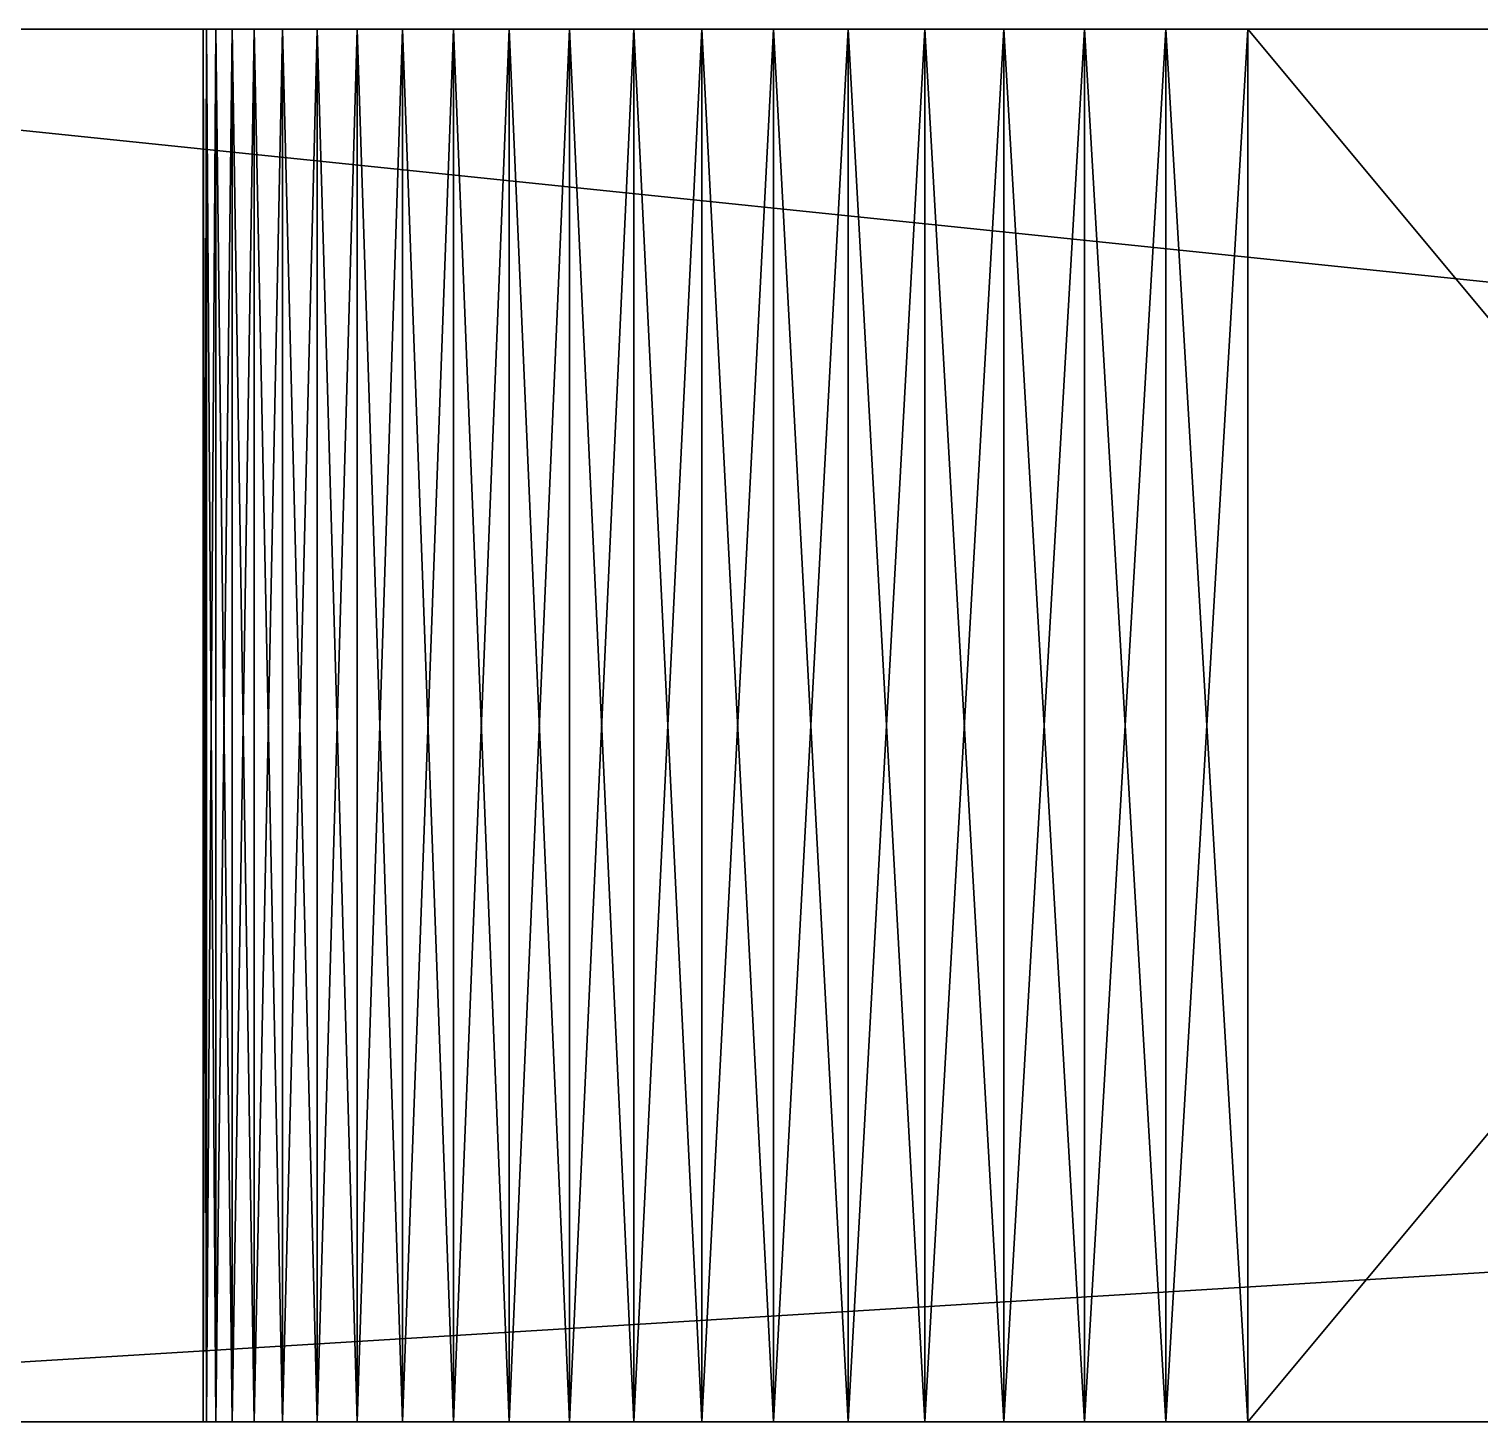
# Model space of a CAD drawing. Extents: x -23565 to -21677, y -4615 to -4167.
# Drawn here: x -23558.71 to -23552.46, y -4527.38 to -4521.38 of the extents above; entities that cross this region are included whole.
import ezdxf

# ---------------------------------------------------------------- set-up
doc = ezdxf.new("R2010")
doc.units = 0
doc.header["$MEASUREMENT"] = 0
doc.layers.get('0').update_dxf_attribs({"linetype": 'CONTINUOUS'})
doc.layers.add('ARCHITEKTURA_OBECN_', color=7, linetype='CONTINUOUS')

# ---------------------------------------------------------------- blocks, each defined once
blk = doc.blocks.new('*X23')
at = {"layer": 'ARCHITEKTURA_OBECN_', "color": 0, "linetype": 'Continuous'}
mesh = blk.add_polyface(dxfattribs=at)
corners = [(-23464.959, -4521.3807, -254.4837), (-23488.1059, -4521.3807, -238.9699), (-23487.755, -4521.3807, -238.9283), (-23487.4085, -4521.3807, -238.8594), (-23487.0684, -4521.3807, -238.7635), (-23486.7369, -4521.3807, -238.6412), (-23486.416, -4521.3807, -238.4933), (-23486.1077, -4521.3807, -238.3206), (-23485.8139, -4521.3807, -238.1243), (-23485.5365, -4521.3807, -237.9056), (-23485.277, -4521.3807, -237.6657), (-23485.0372, -4521.3807, -237.4062), (-23484.8184, -4521.3807, -237.1288), (-23484.6221, -4521.3807, -236.835), (-23484.4495, -4521.3807, -236.5267), (-23484.3015, -4521.3807, -236.2058), (-23484.1792, -4521.3807, -235.8743), (-23484.0833, -4521.3807, -235.5342), (-23484.0144, -4521.3807, -235.1877), (-23464.959, -4521.3807, -216.4837), (-23483.9729, -4521.3807, -234.8368), (-23483.959, -4521.3807, -234.4837), (-23483.9729, -4521.3807, -234.1307), (-23484.0144, -4521.3807, -233.7798), (-23484.0833, -4521.3807, -233.4332), (-23484.1792, -4521.3807, -233.0932), (-23484.3015, -4521.3807, -232.7617), (-23484.4495, -4521.3807, -232.4408), (-23484.6221, -4521.3807, -232.1325), (-23484.8184, -4521.3807, -231.8387), (-23485.0372, -4521.3807, -231.5612), (-23485.277, -4521.3807, -231.3017), (-23485.5365, -4521.3807, -231.0619), (-23485.8139, -4521.3807, -230.8432), (-23486.1077, -4521.3807, -230.6468), (-23504.959, -4521.3807, -216.4837), (-23486.416, -4521.3807, -230.4742), (-23486.7369, -4521.3807, -230.3263), (-23487.0684, -4521.3807, -230.204), (-23487.4085, -4521.3807, -230.1081), (-23487.755, -4521.3807, -230.0391), (-23488.1059, -4521.3807, -229.9976), (-23488.459, -4521.3807, -229.9837), (-23493.459, -4521.3807, -229.9837), (-23493.812, -4521.3807, -229.9976), (-23494.1629, -4521.3807, -230.0391), (-23494.5095, -4521.3807, -230.1081), (-23494.8496, -4521.3807, -230.204), (-23495.1811, -4521.3807, -230.3263), (-23495.5019, -4521.3807, -230.4742), (-23562.959, -4521.3807, -214.4837), (-23504.959, -4521.3807, -214.4837), (-23495.8102, -4521.3807, -230.6468), (-23496.104, -4521.3807, -230.8432), (-23496.3815, -4521.3807, -231.0619), (-23496.641, -4521.3807, -231.3017), (-23496.8808, -4521.3807, -231.5612), (-23497.0996, -4521.3807, -231.8387), (-23497.2959, -4521.3807, -232.1325), (-23497.4685, -4521.3807, -232.4408), (-23497.6164, -4521.3807, -232.7617), (-23563.4259, -4521.3807, -214.539), (-23563.2718, -4521.3807, -214.5084), (-23563.1159, -4521.3807, -214.4899), (-23497.7387, -4521.3807, -233.0932), (-23564.959, -4521.3807, -216.4837), (-23564.9528, -4521.3807, -216.3268), (-23564.9344, -4521.3807, -216.1709), (-23564.9037, -4521.3807, -216.0168), (-23564.8611, -4521.3807, -215.8657), (-23564.8067, -4521.3807, -215.7184), (-23564.741, -4521.3807, -215.5757), (-23564.6643, -4521.3807, -215.4387), (-23564.577, -4521.3807, -215.3082), (-23564.4798, -4521.3807, -215.1848), (-23564.3732, -4521.3807, -215.0695), (-23564.2579, -4521.3807, -214.9629), (-23564.1346, -4521.3807, -214.8657), (-23564.004, -4521.3807, -214.7784), (-23563.867, -4521.3807, -214.7017), (-23563.7243, -4521.3807, -214.636), (-23563.577, -4521.3807, -214.5816), (-23497.8346, -4521.3807, -233.4332), (-23497.9036, -4521.3807, -233.7798), (-23562.959, -4521.3807, -254.4837), (-23563.1159, -4521.3807, -254.4776), (-23563.2718, -4521.3807, -254.4591), (-23563.4259, -4521.3807, -254.4285), (-23563.577, -4521.3807, -254.3858), (-23563.7243, -4521.3807, -254.3315), (-23563.867, -4521.3807, -254.2657), (-23564.004, -4521.3807, -254.189), (-23564.1346, -4521.3807, -254.1018), (-23564.2579, -4521.3807, -254.0045), (-23564.3732, -4521.3807, -253.8979), (-23564.4798, -4521.3807, -253.7826), (-23564.577, -4521.3807, -253.6593), (-23564.6643, -4521.3807, -253.5287), (-23564.741, -4521.3807, -253.3917), (-23564.8067, -4521.3807, -253.2491), (-23564.8611, -4521.3807, -253.1018), (-23564.9037, -4521.3807, -252.9506), (-23564.9344, -4521.3807, -252.7966), (-23564.9528, -4521.3807, -252.6406), (-23564.959, -4521.3807, -252.4837), (-23497.9451, -4521.3807, -234.1307), (-23544.4495, -4521.3807, -232.4408), (-23544.6221, -4521.3807, -232.1325), (-23544.8184, -4521.3807, -231.8387), (-23545.0372, -4521.3807, -231.5612), (-23545.277, -4521.3807, -231.3017), (-23545.5365, -4521.3807, -231.0619), (-23545.8139, -4521.3807, -230.8432), (-23546.1077, -4521.3807, -230.6468), (-23546.416, -4521.3807, -230.4742), (-23546.7369, -4521.3807, -230.3263), (-23547.0684, -4521.3807, -230.204), (-23547.4085, -4521.3807, -230.1081), (-23547.755, -4521.3807, -230.0391), (-23548.1059, -4521.3807, -229.9976), (-23548.459, -4521.3807, -229.9837), (-23553.459, -4521.3807, -229.9837), (-23553.812, -4521.3807, -229.9976), (-23554.1629, -4521.3807, -230.0391), (-23554.5095, -4521.3807, -230.1081), (-23554.8496, -4521.3807, -230.204), (-23555.1811, -4521.3807, -230.3263), (-23555.5019, -4521.3807, -230.4742), (-23555.8102, -4521.3807, -230.6468), (-23556.104, -4521.3807, -230.8432), (-23556.3815, -4521.3807, -231.0619), (-23556.641, -4521.3807, -231.3017), (-23556.8808, -4521.3807, -231.5612), (-23557.0996, -4521.3807, -231.8387), (-23557.2959, -4521.3807, -232.1325), (-23557.4685, -4521.3807, -232.4408), (-23557.6164, -4521.3807, -232.7617), (-23557.7387, -4521.3807, -233.0932), (-23557.8346, -4521.3807, -233.4332), (-23557.9036, -4521.3807, -233.7798), (-23557.9451, -4521.3807, -234.1307), (-23557.959, -4521.3807, -234.4837), (-23557.9451, -4521.3807, -234.8368), (-23557.9036, -4521.3807, -235.1877), (-23557.8346, -4521.3807, -235.5342), (-23557.7387, -4521.3807, -235.8743), (-23557.6164, -4521.3807, -236.2058), (-23557.4685, -4521.3807, -236.5267), (-23557.2959, -4521.3807, -236.835), (-23557.0996, -4521.3807, -237.1288), (-23556.8808, -4521.3807, -237.4062), (-23556.641, -4521.3807, -237.6657), (-23556.3815, -4521.3807, -237.9056), (-23556.104, -4521.3807, -238.1243), (-23555.8102, -4521.3807, -238.3206), (-23555.5019, -4521.3807, -238.4933), (-23555.1811, -4521.3807, -238.6412), (-23554.8496, -4521.3807, -238.7635), (-23554.5095, -4521.3807, -238.8594), (-23554.1629, -4521.3807, -238.9283), (-23553.812, -4521.3807, -238.9699), (-23553.459, -4521.3807, -238.9837), (-23548.459, -4521.3807, -238.9837), (-23548.1059, -4521.3807, -238.9699), (-23497.959, -4521.3807, -234.4837), (-23544.3015, -4521.3807, -236.2058), (-23544.1792, -4521.3807, -235.8743), (-23544.0833, -4521.3807, -235.5342), (-23544.0144, -4521.3807, -235.1877), (-23543.9729, -4521.3807, -234.8368), (-23543.959, -4521.3807, -234.4837), (-23543.9729, -4521.3807, -234.1307), (-23544.0144, -4521.3807, -233.7798), (-23544.0833, -4521.3807, -233.4332), (-23544.1792, -4521.3807, -233.0932), (-23544.3015, -4521.3807, -232.7617), (-23497.9451, -4521.3807, -234.8368), (-23547.755, -4521.3807, -238.9283), (-23547.4085, -4521.3807, -238.8594), (-23547.0684, -4521.3807, -238.7635), (-23546.7369, -4521.3807, -238.6412), (-23546.416, -4521.3807, -238.4933), (-23546.1077, -4521.3807, -238.3206), (-23545.8139, -4521.3807, -238.1243), (-23545.5365, -4521.3807, -237.9056), (-23545.277, -4521.3807, -237.6657), (-23545.0372, -4521.3807, -237.4062), (-23544.8184, -4521.3807, -237.1288), (-23544.6221, -4521.3807, -236.835), (-23544.4495, -4521.3807, -236.5267), (-23497.9036, -4521.3807, -235.1877), (-23497.8346, -4521.3807, -235.5342), (-23497.7387, -4521.3807, -235.8743), (-23497.6164, -4521.3807, -236.2058), (-23497.4685, -4521.3807, -236.5267), (-23497.2959, -4521.3807, -236.835), (-23497.0996, -4521.3807, -237.1288), (-23496.8808, -4521.3807, -237.4062), (-23496.641, -4521.3807, -237.6657), (-23496.3815, -4521.3807, -237.9056), (-23496.104, -4521.3807, -238.1243), (-23495.8102, -4521.3807, -238.3206), (-23495.5019, -4521.3807, -238.4933), (-23495.1811, -4521.3807, -238.6412), (-23494.8496, -4521.3807, -238.7635), (-23494.5095, -4521.3807, -238.8594), (-23494.1629, -4521.3807, -238.9283), (-23493.812, -4521.3807, -238.9699), (-23493.459, -4521.3807, -238.9837), (-23488.459, -4521.3807, -238.9837)]
mesh.append_faces([[corners[k] for k in face] for face in [(35, 49, 50), (50, 60, 61), (61, 64, 65), (113, 65, 83), (155, 84, 104), (192, 84, 163)]], dxfattribs={"vtx0": -1, "vtx1": -1, "vtx2": -1, "color": 0})
mesh.append_faces([[corners[k] for k in face] for face in [(0, 1, 2), (18, 19, 0), (34, 35, 19), (105, 106, 107), (141, 104, 65), (164, 165, 166), (170, 105, 164), (176, 163, 177), (165, 164, 176), (203, 0, 84)]], dxfattribs={"vtx0": -1, "vtx2": -1, "color": 0})
mesh.append_faces([[corners[k] for k in face] for face in [(2, 3, 0), (3, 4, 0), (4, 5, 0), (5, 6, 0), (6, 7, 0), (7, 8, 0), (8, 9, 0), (9, 10, 0), (10, 11, 0), (11, 12, 0), (12, 13, 0), (13, 14, 0), (14, 15, 0), (15, 16, 0), (16, 17, 0), (17, 18, 0), (18, 20, 19), (20, 21, 19), (21, 22, 19), (22, 23, 19), (23, 24, 19), (24, 25, 19), (25, 26, 19), (26, 27, 19), (27, 28, 19), (28, 29, 19), (29, 30, 19), (30, 31, 19), (31, 32, 19), (32, 33, 19), (33, 34, 19), (34, 36, 35), (36, 37, 35), (37, 38, 35), (38, 39, 35), (39, 40, 35), (40, 41, 35), (41, 42, 35), (42, 43, 35), (43, 44, 35), (44, 45, 35), (45, 46, 35), (46, 47, 35), (47, 48, 35), (48, 49, 35), (49, 52, 50), (52, 53, 50), (53, 54, 50), (54, 55, 50), (55, 56, 50), (56, 57, 50), (57, 58, 50), (58, 59, 50), (59, 60, 50), (60, 64, 61), (63, 50, 61), (67, 68, 65), (68, 69, 65), (69, 70, 65), (70, 71, 65), (71, 72, 65), (72, 73, 65), (73, 74, 65), (74, 75, 65), (75, 76, 65), (76, 77, 65), (77, 78, 65), (78, 79, 65), (79, 80, 65), (80, 81, 65), (64, 82, 65), (81, 61, 65), (82, 83, 65), (86, 87, 84), (87, 88, 84), (88, 89, 84), (89, 90, 84), (90, 91, 84), (91, 92, 84), (92, 93, 84), (93, 94, 84), (94, 95, 84), (95, 96, 84), (96, 97, 84), (97, 98, 84), (98, 99, 84), (99, 100, 84), (100, 101, 84), (101, 102, 84), (102, 103, 84), (103, 104, 84), (83, 105, 107), (107, 108, 83), (108, 109, 83), (109, 110, 83), (110, 111, 83), (111, 112, 83), (112, 113, 83), (113, 114, 65), (114, 115, 65), (115, 116, 65), (116, 117, 65), (117, 118, 65), (118, 119, 65), (119, 120, 65), (120, 121, 65), (121, 122, 65), (122, 123, 65), (123, 124, 65), (124, 125, 65), (125, 126, 65), (126, 127, 65), (127, 128, 65), (128, 129, 65), (129, 130, 65), (130, 131, 65), (131, 132, 65), (132, 133, 65), (133, 134, 65), (134, 135, 65), (135, 136, 65), (136, 137, 65), (137, 138, 65), (138, 139, 65), (139, 140, 65), (140, 141, 65), (141, 142, 104), (142, 143, 104), (143, 144, 104), (144, 145, 104), (145, 146, 104), (146, 147, 104), (147, 148, 104), (148, 149, 104), (149, 150, 104), (150, 151, 104), (151, 152, 104), (152, 153, 104), (153, 154, 104), (154, 155, 104), (155, 156, 84), (156, 157, 84), (157, 158, 84), (158, 159, 84), (159, 160, 84), (160, 161, 84), (161, 162, 84), (162, 163, 84), (166, 167, 164), (167, 168, 164), (168, 169, 164), (169, 170, 164), (170, 171, 105), (171, 172, 105), (172, 173, 105), (173, 174, 105), (174, 175, 105), (175, 106, 105), (177, 178, 176), (178, 179, 176), (179, 180, 176), (180, 181, 176), (181, 182, 176), (182, 183, 176), (183, 184, 176), (184, 185, 176), (185, 186, 176), (186, 187, 176), (187, 188, 176), (188, 189, 176), (189, 165, 176), (176, 190, 163), (190, 191, 163), (191, 192, 163), (192, 193, 84), (193, 194, 84), (194, 195, 84), (195, 196, 84), (196, 197, 84), (197, 198, 84), (198, 199, 84), (199, 200, 84), (200, 201, 84), (201, 202, 84), (202, 203, 84), (203, 204, 0), (204, 205, 0), (205, 206, 0), (206, 207, 0), (207, 208, 0), (208, 209, 0), (209, 1, 0)]], dxfattribs={"vtx1": -1, "vtx2": -1, "color": 0})
mesh.append_faces([[corners[k] for k in face] for face in [(50, 51, 35)]], dxfattribs={"vtx2": -1, "color": 0})
mesh = blk.add_polyface(dxfattribs=at)
corners = [(-23504.959, -4527.3807, -214.4837), (-23504.959, -4521.3807, -214.4837), (-23562.959, -4521.3807, -214.4837), (-23562.959, -4527.3807, -214.4837)]
mesh.append_faces([[corners[k] for k in face] for face in [(3, 0, 2)]], dxfattribs={"vtx1": -1, "color": 0})
mesh.append_faces([[corners[k] for k in face] for face in [(0, 1, 2)]], dxfattribs={"vtx2": -1, "color": 0})
mesh = blk.add_polyface(dxfattribs=at)
corners = [(-23562.959, -4527.3807, -254.4837), (-23562.959, -4521.3807, -254.4837), (-23464.959, -4521.3807, -254.4837), (-23464.959, -4527.3807, -254.4837)]
mesh.append_faces([[corners[k] for k in face] for face in [(3, 0, 2)]], dxfattribs={"vtx1": -1, "color": 0})
mesh.append_faces([[corners[k] for k in face] for face in [(0, 1, 2)]], dxfattribs={"vtx2": -1, "color": 0})
mesh = blk.add_polyface(dxfattribs=at)
corners = [(-23557.9451, -4521.3807, -234.8368), (-23557.959, -4521.3807, -234.4837), (-23557.959, -4527.3807, -234.4837), (-23557.9451, -4527.3807, -234.8368)]
mesh.append_faces([[corners[k] for k in face] for face in [(3, 0, 2)]], dxfattribs={"vtx1": -1, "color": 0})
mesh.append_faces([[corners[k] for k in face] for face in [(0, 1, 2)]], dxfattribs={"vtx2": -1, "color": 0})
mesh = blk.add_polyface(dxfattribs=at)
corners = [(-23557.959, -4521.3807, -234.4837), (-23557.9451, -4521.3807, -234.1307), (-23557.9451, -4527.3807, -234.1307), (-23557.959, -4527.3807, -234.4837)]
mesh.append_faces([[corners[k] for k in face] for face in [(3, 0, 2)]], dxfattribs={"vtx1": -1, "color": 0})
mesh.append_faces([[corners[k] for k in face] for face in [(0, 1, 2)]], dxfattribs={"vtx2": -1, "color": 0})
mesh = blk.add_polyface(dxfattribs=at)
corners = [(-23557.9036, -4521.3807, -235.1877), (-23557.9451, -4521.3807, -234.8368), (-23557.9451, -4527.3807, -234.8368), (-23557.9036, -4527.3807, -235.1877)]
mesh.append_faces([[corners[k] for k in face] for face in [(3, 0, 2)]], dxfattribs={"vtx1": -1, "color": 0})
mesh.append_faces([[corners[k] for k in face] for face in [(0, 1, 2)]], dxfattribs={"vtx2": -1, "color": 0})
mesh = blk.add_polyface(dxfattribs=at)
corners = [(-23557.9451, -4521.3807, -234.1307), (-23557.9036, -4521.3807, -233.7798), (-23557.9036, -4527.3807, -233.7798), (-23557.9451, -4527.3807, -234.1307)]
mesh.append_faces([[corners[k] for k in face] for face in [(3, 0, 2)]], dxfattribs={"vtx1": -1, "color": 0})
mesh.append_faces([[corners[k] for k in face] for face in [(0, 1, 2)]], dxfattribs={"vtx2": -1, "color": 0})
mesh = blk.add_polyface(dxfattribs=at)
corners = [(-23557.8346, -4521.3807, -235.5342), (-23557.9036, -4521.3807, -235.1877), (-23557.9036, -4527.3807, -235.1877), (-23557.8346, -4527.3807, -235.5342)]
mesh.append_faces([[corners[k] for k in face] for face in [(3, 0, 2)]], dxfattribs={"vtx1": -1, "color": 0})
mesh.append_faces([[corners[k] for k in face] for face in [(0, 1, 2)]], dxfattribs={"vtx2": -1, "color": 0})
mesh = blk.add_polyface(dxfattribs=at)
corners = [(-23557.9036, -4521.3807, -233.7798), (-23557.8346, -4521.3807, -233.4332), (-23557.8346, -4527.3807, -233.4332), (-23557.9036, -4527.3807, -233.7798)]
mesh.append_faces([[corners[k] for k in face] for face in [(3, 0, 2)]], dxfattribs={"vtx1": -1, "color": 0})
mesh.append_faces([[corners[k] for k in face] for face in [(0, 1, 2)]], dxfattribs={"vtx2": -1, "color": 0})
mesh = blk.add_polyface(dxfattribs=at)
corners = [(-23557.7387, -4521.3807, -235.8743), (-23557.8346, -4521.3807, -235.5342), (-23557.8346, -4527.3807, -235.5342), (-23557.7387, -4527.3807, -235.8743)]
mesh.append_faces([[corners[k] for k in face] for face in [(3, 0, 2)]], dxfattribs={"vtx1": -1, "color": 0})
mesh.append_faces([[corners[k] for k in face] for face in [(0, 1, 2)]], dxfattribs={"vtx2": -1, "color": 0})
mesh = blk.add_polyface(dxfattribs=at)
corners = [(-23557.8346, -4521.3807, -233.4332), (-23557.7387, -4521.3807, -233.0932), (-23557.7387, -4527.3807, -233.0932), (-23557.8346, -4527.3807, -233.4332)]
mesh.append_faces([[corners[k] for k in face] for face in [(3, 0, 2)]], dxfattribs={"vtx1": -1, "color": 0})
mesh.append_faces([[corners[k] for k in face] for face in [(0, 1, 2)]], dxfattribs={"vtx2": -1, "color": 0})
mesh = blk.add_polyface(dxfattribs=at)
corners = [(-23557.6164, -4521.3807, -236.2058), (-23557.7387, -4521.3807, -235.8743), (-23557.7387, -4527.3807, -235.8743), (-23557.6164, -4527.3807, -236.2058)]
mesh.append_faces([[corners[k] for k in face] for face in [(3, 0, 2)]], dxfattribs={"vtx1": -1, "color": 0})
mesh.append_faces([[corners[k] for k in face] for face in [(0, 1, 2)]], dxfattribs={"vtx2": -1, "color": 0})
mesh = blk.add_polyface(dxfattribs=at)
corners = [(-23557.7387, -4521.3807, -233.0932), (-23557.6164, -4521.3807, -232.7617), (-23557.6164, -4527.3807, -232.7617), (-23557.7387, -4527.3807, -233.0932)]
mesh.append_faces([[corners[k] for k in face] for face in [(3, 0, 2)]], dxfattribs={"vtx1": -1, "color": 0})
mesh.append_faces([[corners[k] for k in face] for face in [(0, 1, 2)]], dxfattribs={"vtx2": -1, "color": 0})
mesh = blk.add_polyface(dxfattribs=at)
corners = [(-23557.4685, -4521.3807, -236.5267), (-23557.6164, -4521.3807, -236.2058), (-23557.6164, -4527.3807, -236.2058), (-23557.4685, -4527.3807, -236.5267)]
mesh.append_faces([[corners[k] for k in face] for face in [(3, 0, 2)]], dxfattribs={"vtx1": -1, "color": 0})
mesh.append_faces([[corners[k] for k in face] for face in [(0, 1, 2)]], dxfattribs={"vtx2": -1, "color": 0})
mesh = blk.add_polyface(dxfattribs=at)
corners = [(-23557.6164, -4521.3807, -232.7617), (-23557.4685, -4521.3807, -232.4408), (-23557.4685, -4527.3807, -232.4408), (-23557.6164, -4527.3807, -232.7617)]
mesh.append_faces([[corners[k] for k in face] for face in [(3, 0, 2)]], dxfattribs={"vtx1": -1, "color": 0})
mesh.append_faces([[corners[k] for k in face] for face in [(0, 1, 2)]], dxfattribs={"vtx2": -1, "color": 0})
mesh = blk.add_polyface(dxfattribs=at)
corners = [(-23557.2959, -4521.3807, -236.835), (-23557.4685, -4521.3807, -236.5267), (-23557.4685, -4527.3807, -236.5267), (-23557.2959, -4527.3807, -236.835)]
mesh.append_faces([[corners[k] for k in face] for face in [(3, 0, 2)]], dxfattribs={"vtx1": -1, "color": 0})
mesh.append_faces([[corners[k] for k in face] for face in [(0, 1, 2)]], dxfattribs={"vtx2": -1, "color": 0})
mesh = blk.add_polyface(dxfattribs=at)
corners = [(-23557.4685, -4521.3807, -232.4408), (-23557.2959, -4521.3807, -232.1325), (-23557.2959, -4527.3807, -232.1325), (-23557.4685, -4527.3807, -232.4408)]
mesh.append_faces([[corners[k] for k in face] for face in [(3, 0, 2)]], dxfattribs={"vtx1": -1, "color": 0})
mesh.append_faces([[corners[k] for k in face] for face in [(0, 1, 2)]], dxfattribs={"vtx2": -1, "color": 0})
mesh = blk.add_polyface(dxfattribs=at)
corners = [(-23557.0996, -4521.3807, -237.1288), (-23557.2959, -4521.3807, -236.835), (-23557.2959, -4527.3807, -236.835), (-23557.0996, -4527.3807, -237.1288)]
mesh.append_faces([[corners[k] for k in face] for face in [(3, 0, 2)]], dxfattribs={"vtx1": -1, "color": 0})
mesh.append_faces([[corners[k] for k in face] for face in [(0, 1, 2)]], dxfattribs={"vtx2": -1, "color": 0})
mesh = blk.add_polyface(dxfattribs=at)
corners = [(-23557.2959, -4521.3807, -232.1325), (-23557.0996, -4521.3807, -231.8387), (-23557.0996, -4527.3807, -231.8387), (-23557.2959, -4527.3807, -232.1325)]
mesh.append_faces([[corners[k] for k in face] for face in [(3, 0, 2)]], dxfattribs={"vtx1": -1, "color": 0})
mesh.append_faces([[corners[k] for k in face] for face in [(0, 1, 2)]], dxfattribs={"vtx2": -1, "color": 0})
mesh = blk.add_polyface(dxfattribs=at)
corners = [(-23556.8808, -4521.3807, -237.4062), (-23557.0996, -4521.3807, -237.1288), (-23557.0996, -4527.3807, -237.1288), (-23556.8808, -4527.3807, -237.4062)]
mesh.append_faces([[corners[k] for k in face] for face in [(3, 0, 2)]], dxfattribs={"vtx1": -1, "color": 0})
mesh.append_faces([[corners[k] for k in face] for face in [(0, 1, 2)]], dxfattribs={"vtx2": -1, "color": 0})
mesh = blk.add_polyface(dxfattribs=at)
corners = [(-23557.0996, -4521.3807, -231.8387), (-23556.8808, -4521.3807, -231.5612), (-23556.8808, -4527.3807, -231.5612), (-23557.0996, -4527.3807, -231.8387)]
mesh.append_faces([[corners[k] for k in face] for face in [(3, 0, 2)]], dxfattribs={"vtx1": -1, "color": 0})
mesh.append_faces([[corners[k] for k in face] for face in [(0, 1, 2)]], dxfattribs={"vtx2": -1, "color": 0})
mesh = blk.add_polyface(dxfattribs=at)
corners = [(-23556.641, -4521.3807, -237.6657), (-23556.8808, -4521.3807, -237.4062), (-23556.8808, -4527.3807, -237.4062), (-23556.641, -4527.3807, -237.6657)]
mesh.append_faces([[corners[k] for k in face] for face in [(3, 0, 2)]], dxfattribs={"vtx1": -1, "color": 0})
mesh.append_faces([[corners[k] for k in face] for face in [(0, 1, 2)]], dxfattribs={"vtx2": -1, "color": 0})
mesh = blk.add_polyface(dxfattribs=at)
corners = [(-23556.8808, -4521.3807, -231.5612), (-23556.641, -4521.3807, -231.3017), (-23556.641, -4527.3807, -231.3017), (-23556.8808, -4527.3807, -231.5612)]
mesh.append_faces([[corners[k] for k in face] for face in [(3, 0, 2)]], dxfattribs={"vtx1": -1, "color": 0})
mesh.append_faces([[corners[k] for k in face] for face in [(0, 1, 2)]], dxfattribs={"vtx2": -1, "color": 0})
mesh = blk.add_polyface(dxfattribs=at)
corners = [(-23556.3815, -4521.3807, -237.9056), (-23556.641, -4521.3807, -237.6657), (-23556.641, -4527.3807, -237.6657), (-23556.3815, -4527.3807, -237.9056)]
mesh.append_faces([[corners[k] for k in face] for face in [(3, 0, 2)]], dxfattribs={"vtx1": -1, "color": 0})
mesh.append_faces([[corners[k] for k in face] for face in [(0, 1, 2)]], dxfattribs={"vtx2": -1, "color": 0})
mesh = blk.add_polyface(dxfattribs=at)
corners = [(-23556.641, -4521.3807, -231.3017), (-23556.3815, -4521.3807, -231.0619), (-23556.3815, -4527.3807, -231.0619), (-23556.641, -4527.3807, -231.3017)]
mesh.append_faces([[corners[k] for k in face] for face in [(3, 0, 2)]], dxfattribs={"vtx1": -1, "color": 0})
mesh.append_faces([[corners[k] for k in face] for face in [(0, 1, 2)]], dxfattribs={"vtx2": -1, "color": 0})
mesh = blk.add_polyface(dxfattribs=at)
corners = [(-23556.104, -4521.3807, -238.1243), (-23556.3815, -4521.3807, -237.9056), (-23556.3815, -4527.3807, -237.9056), (-23556.104, -4527.3807, -238.1243)]
mesh.append_faces([[corners[k] for k in face] for face in [(3, 0, 2)]], dxfattribs={"vtx1": -1, "color": 0})
mesh.append_faces([[corners[k] for k in face] for face in [(0, 1, 2)]], dxfattribs={"vtx2": -1, "color": 0})
mesh = blk.add_polyface(dxfattribs=at)
corners = [(-23556.3815, -4521.3807, -231.0619), (-23556.104, -4521.3807, -230.8432), (-23556.104, -4527.3807, -230.8432), (-23556.3815, -4527.3807, -231.0619)]
mesh.append_faces([[corners[k] for k in face] for face in [(3, 0, 2)]], dxfattribs={"vtx1": -1, "color": 0})
mesh.append_faces([[corners[k] for k in face] for face in [(0, 1, 2)]], dxfattribs={"vtx2": -1, "color": 0})
mesh = blk.add_polyface(dxfattribs=at)
corners = [(-23555.8102, -4521.3807, -238.3206), (-23556.104, -4521.3807, -238.1243), (-23556.104, -4527.3807, -238.1243), (-23555.8102, -4527.3807, -238.3206)]
mesh.append_faces([[corners[k] for k in face] for face in [(3, 0, 2)]], dxfattribs={"vtx1": -1, "color": 0})
mesh.append_faces([[corners[k] for k in face] for face in [(0, 1, 2)]], dxfattribs={"vtx2": -1, "color": 0})
mesh = blk.add_polyface(dxfattribs=at)
corners = [(-23556.104, -4521.3807, -230.8432), (-23555.8102, -4521.3807, -230.6468), (-23555.8102, -4527.3807, -230.6468), (-23556.104, -4527.3807, -230.8432)]
mesh.append_faces([[corners[k] for k in face] for face in [(3, 0, 2)]], dxfattribs={"vtx1": -1, "color": 0})
mesh.append_faces([[corners[k] for k in face] for face in [(0, 1, 2)]], dxfattribs={"vtx2": -1, "color": 0})
mesh = blk.add_polyface(dxfattribs=at)
corners = [(-23555.5019, -4521.3807, -238.4933), (-23555.8102, -4521.3807, -238.3206), (-23555.8102, -4527.3807, -238.3206), (-23555.5019, -4527.3807, -238.4933)]
mesh.append_faces([[corners[k] for k in face] for face in [(3, 0, 2)]], dxfattribs={"vtx1": -1, "color": 0})
mesh.append_faces([[corners[k] for k in face] for face in [(0, 1, 2)]], dxfattribs={"vtx2": -1, "color": 0})
mesh = blk.add_polyface(dxfattribs=at)
corners = [(-23555.8102, -4521.3807, -230.6468), (-23555.5019, -4521.3807, -230.4742), (-23555.5019, -4527.3807, -230.4742), (-23555.8102, -4527.3807, -230.6468)]
mesh.append_faces([[corners[k] for k in face] for face in [(3, 0, 2)]], dxfattribs={"vtx1": -1, "color": 0})
mesh.append_faces([[corners[k] for k in face] for face in [(0, 1, 2)]], dxfattribs={"vtx2": -1, "color": 0})
mesh = blk.add_polyface(dxfattribs=at)
corners = [(-23555.1811, -4521.3807, -238.6412), (-23555.5019, -4521.3807, -238.4933), (-23555.5019, -4527.3807, -238.4933), (-23555.1811, -4527.3807, -238.6412)]
mesh.append_faces([[corners[k] for k in face] for face in [(3, 0, 2)]], dxfattribs={"vtx1": -1, "color": 0})
mesh.append_faces([[corners[k] for k in face] for face in [(0, 1, 2)]], dxfattribs={"vtx2": -1, "color": 0})
mesh = blk.add_polyface(dxfattribs=at)
corners = [(-23555.5019, -4521.3807, -230.4742), (-23555.1811, -4521.3807, -230.3263), (-23555.1811, -4527.3807, -230.3263), (-23555.5019, -4527.3807, -230.4742)]
mesh.append_faces([[corners[k] for k in face] for face in [(3, 0, 2)]], dxfattribs={"vtx1": -1, "color": 0})
mesh.append_faces([[corners[k] for k in face] for face in [(0, 1, 2)]], dxfattribs={"vtx2": -1, "color": 0})
mesh = blk.add_polyface(dxfattribs=at)
corners = [(-23554.8496, -4521.3807, -238.7635), (-23555.1811, -4521.3807, -238.6412), (-23555.1811, -4527.3807, -238.6412), (-23554.8496, -4527.3807, -238.7635)]
mesh.append_faces([[corners[k] for k in face] for face in [(3, 0, 2)]], dxfattribs={"vtx1": -1, "color": 0})
mesh.append_faces([[corners[k] for k in face] for face in [(0, 1, 2)]], dxfattribs={"vtx2": -1, "color": 0})
mesh = blk.add_polyface(dxfattribs=at)
corners = [(-23555.1811, -4521.3807, -230.3263), (-23554.8496, -4521.3807, -230.204), (-23554.8496, -4527.3807, -230.204), (-23555.1811, -4527.3807, -230.3263)]
mesh.append_faces([[corners[k] for k in face] for face in [(3, 0, 2)]], dxfattribs={"vtx1": -1, "color": 0})
mesh.append_faces([[corners[k] for k in face] for face in [(0, 1, 2)]], dxfattribs={"vtx2": -1, "color": 0})
mesh = blk.add_polyface(dxfattribs=at)
corners = [(-23554.5095, -4521.3807, -238.8594), (-23554.8496, -4521.3807, -238.7635), (-23554.8496, -4527.3807, -238.7635), (-23554.5095, -4527.3807, -238.8594)]
mesh.append_faces([[corners[k] for k in face] for face in [(3, 0, 2)]], dxfattribs={"vtx1": -1, "color": 0})
mesh.append_faces([[corners[k] for k in face] for face in [(0, 1, 2)]], dxfattribs={"vtx2": -1, "color": 0})
mesh = blk.add_polyface(dxfattribs=at)
corners = [(-23554.8496, -4521.3807, -230.204), (-23554.5095, -4521.3807, -230.1081), (-23554.5095, -4527.3807, -230.1081), (-23554.8496, -4527.3807, -230.204)]
mesh.append_faces([[corners[k] for k in face] for face in [(3, 0, 2)]], dxfattribs={"vtx1": -1, "color": 0})
mesh.append_faces([[corners[k] for k in face] for face in [(0, 1, 2)]], dxfattribs={"vtx2": -1, "color": 0})
mesh = blk.add_polyface(dxfattribs=at)
corners = [(-23554.1629, -4521.3807, -238.9283), (-23554.5095, -4521.3807, -238.8594), (-23554.5095, -4527.3807, -238.8594), (-23554.1629, -4527.3807, -238.9283)]
mesh.append_faces([[corners[k] for k in face] for face in [(3, 0, 2)]], dxfattribs={"vtx1": -1, "color": 0})
mesh.append_faces([[corners[k] for k in face] for face in [(0, 1, 2)]], dxfattribs={"vtx2": -1, "color": 0})
mesh = blk.add_polyface(dxfattribs=at)
corners = [(-23554.5095, -4521.3807, -230.1081), (-23554.1629, -4521.3807, -230.0391), (-23554.1629, -4527.3807, -230.0391), (-23554.5095, -4527.3807, -230.1081)]
mesh.append_faces([[corners[k] for k in face] for face in [(3, 0, 2)]], dxfattribs={"vtx1": -1, "color": 0})
mesh.append_faces([[corners[k] for k in face] for face in [(0, 1, 2)]], dxfattribs={"vtx2": -1, "color": 0})
mesh = blk.add_polyface(dxfattribs=at)
corners = [(-23553.812, -4521.3807, -238.9699), (-23554.1629, -4521.3807, -238.9283), (-23554.1629, -4527.3807, -238.9283), (-23553.812, -4527.3807, -238.9699)]
mesh.append_faces([[corners[k] for k in face] for face in [(3, 0, 2)]], dxfattribs={"vtx1": -1, "color": 0})
mesh.append_faces([[corners[k] for k in face] for face in [(0, 1, 2)]], dxfattribs={"vtx2": -1, "color": 0})
mesh = blk.add_polyface(dxfattribs=at)
corners = [(-23554.1629, -4521.3807, -230.0391), (-23553.812, -4521.3807, -229.9976), (-23553.812, -4527.3807, -229.9976), (-23554.1629, -4527.3807, -230.0391)]
mesh.append_faces([[corners[k] for k in face] for face in [(3, 0, 2)]], dxfattribs={"vtx1": -1, "color": 0})
mesh.append_faces([[corners[k] for k in face] for face in [(0, 1, 2)]], dxfattribs={"vtx2": -1, "color": 0})
mesh = blk.add_polyface(dxfattribs=at)
corners = [(-23553.459, -4521.3807, -238.9837), (-23553.812, -4521.3807, -238.9699), (-23553.812, -4527.3807, -238.9699), (-23553.459, -4527.3807, -238.9837)]
mesh.append_faces([[corners[k] for k in face] for face in [(3, 0, 2)]], dxfattribs={"vtx1": -1, "color": 0})
mesh.append_faces([[corners[k] for k in face] for face in [(0, 1, 2)]], dxfattribs={"vtx2": -1, "color": 0})
mesh = blk.add_polyface(dxfattribs=at)
corners = [(-23553.812, -4521.3807, -229.9976), (-23553.459, -4521.3807, -229.9837), (-23553.459, -4527.3807, -229.9837), (-23553.812, -4527.3807, -229.9976)]
mesh.append_faces([[corners[k] for k in face] for face in [(3, 0, 2)]], dxfattribs={"vtx1": -1, "color": 0})
mesh.append_faces([[corners[k] for k in face] for face in [(0, 1, 2)]], dxfattribs={"vtx2": -1, "color": 0})
mesh = blk.add_polyface(dxfattribs=at)
corners = [(-23553.459, -4521.3807, -229.9837), (-23548.459, -4521.3807, -229.9837), (-23548.459, -4527.3807, -229.9837), (-23553.459, -4527.3807, -229.9837)]
mesh.append_faces([[corners[k] for k in face] for face in [(3, 0, 2)]], dxfattribs={"vtx1": -1, "color": 0})
mesh.append_faces([[corners[k] for k in face] for face in [(0, 1, 2)]], dxfattribs={"vtx2": -1, "color": 0})
mesh = blk.add_polyface(dxfattribs=at)
corners = [(-23548.459, -4521.3807, -238.9837), (-23553.459, -4521.3807, -238.9837), (-23553.459, -4527.3807, -238.9837), (-23548.459, -4527.3807, -238.9837)]
mesh.append_faces([[corners[k] for k in face] for face in [(3, 0, 2)]], dxfattribs={"vtx1": -1, "color": 0})
mesh.append_faces([[corners[k] for k in face] for face in [(0, 1, 2)]], dxfattribs={"vtx2": -1, "color": 0})
mesh = blk.add_polyface(dxfattribs=at)
corners = [(-23562.959, -4527.3807, -214.4837), (-23563.1159, -4527.3807, -214.4899), (-23563.2718, -4527.3807, -214.5084), (-23563.4259, -4527.3807, -214.539), (-23563.577, -4527.3807, -214.5816), (-23563.7243, -4527.3807, -214.636), (-23563.867, -4527.3807, -214.7017), (-23564.004, -4527.3807, -214.7784), (-23564.1346, -4527.3807, -214.8657), (-23564.2579, -4527.3807, -214.9629), (-23564.3732, -4527.3807, -215.0695), (-23564.4798, -4527.3807, -215.1848), (-23564.577, -4527.3807, -215.3082), (-23564.6643, -4527.3807, -215.4387), (-23564.741, -4527.3807, -215.5757), (-23564.8067, -4527.3807, -215.7184), (-23564.8611, -4527.3807, -215.8657), (-23564.9037, -4527.3807, -216.0168), (-23564.9344, -4527.3807, -216.1709), (-23564.9528, -4527.3807, -216.3268), (-23564.959, -4527.3807, -216.4837), (-23564.959, -4527.3807, -252.4837), (-23564.9528, -4527.3807, -252.6406), (-23564.9344, -4527.3807, -252.7966), (-23564.9037, -4527.3807, -252.9506), (-23564.8611, -4527.3807, -253.1018), (-23564.8067, -4527.3807, -253.2491), (-23564.741, -4527.3807, -253.3917), (-23564.6643, -4527.3807, -253.5287), (-23564.577, -4527.3807, -253.6593), (-23564.4798, -4527.3807, -253.7826), (-23564.3732, -4527.3807, -253.8979), (-23564.2579, -4527.3807, -254.0045), (-23564.1346, -4527.3807, -254.1018), (-23564.004, -4527.3807, -254.189), (-23563.867, -4527.3807, -254.2657), (-23563.7243, -4527.3807, -254.3315), (-23563.577, -4527.3807, -254.3858), (-23563.4259, -4527.3807, -254.4285), (-23563.2718, -4527.3807, -254.4591), (-23563.1159, -4527.3807, -254.4776), (-23464.959, -4527.3807, -254.4837), (-23494.1629, -4527.3807, -238.9283), (-23494.5095, -4527.3807, -238.8594), (-23494.8496, -4527.3807, -238.7635), (-23495.1811, -4527.3807, -238.6412), (-23495.5019, -4527.3807, -238.4933), (-23562.959, -4527.3807, -254.4837), (-23495.8102, -4527.3807, -238.3206), (-23496.104, -4527.3807, -238.1243), (-23496.3815, -4527.3807, -237.9056), (-23496.641, -4527.3807, -237.6657), (-23496.8808, -4527.3807, -237.4062), (-23497.0996, -4527.3807, -237.1288), (-23497.2959, -4527.3807, -236.835), (-23497.4685, -4527.3807, -236.5267), (-23497.6164, -4527.3807, -236.2058), (-23497.7387, -4527.3807, -235.8743), (-23497.8346, -4527.3807, -235.5342), (-23504.959, -4527.3807, -216.4837), (-23497.9036, -4527.3807, -235.1877), (-23497.9451, -4527.3807, -234.8368), (-23497.959, -4527.3807, -234.4837), (-23497.9451, -4527.3807, -234.1307), (-23497.9036, -4527.3807, -233.7798), (-23497.8346, -4527.3807, -233.4332), (-23497.7387, -4527.3807, -233.0932), (-23497.6164, -4527.3807, -232.7617), (-23497.4685, -4527.3807, -232.4408), (-23497.2959, -4527.3807, -232.1325), (-23497.0996, -4527.3807, -231.8387), (-23496.8808, -4527.3807, -231.5612), (-23496.641, -4527.3807, -231.3017), (-23496.3815, -4527.3807, -231.0619), (-23496.104, -4527.3807, -230.8432), (-23495.8102, -4527.3807, -230.6468), (-23495.5019, -4527.3807, -230.4742), (-23495.1811, -4527.3807, -230.3263), (-23494.8496, -4527.3807, -230.204), (-23494.5095, -4527.3807, -230.1081), (-23494.1629, -4527.3807, -230.0391), (-23493.812, -4527.3807, -229.9976), (-23493.459, -4527.3807, -229.9837), (-23488.459, -4527.3807, -229.9837), (-23488.1059, -4527.3807, -229.9976), (-23487.755, -4527.3807, -230.0391), (-23487.4085, -4527.3807, -230.1081), (-23487.0684, -4527.3807, -230.204), (-23486.7369, -4527.3807, -230.3263), (-23486.416, -4527.3807, -230.4742), (-23486.1077, -4527.3807, -230.6468), (-23485.8139, -4527.3807, -230.8432), (-23464.959, -4527.3807, -216.4837), (-23485.5365, -4527.3807, -231.0619), (-23485.277, -4527.3807, -231.3017), (-23485.0372, -4527.3807, -231.5612), (-23484.8184, -4527.3807, -231.8387), (-23484.6221, -4527.3807, -232.1325), (-23484.4495, -4527.3807, -232.4408), (-23484.3015, -4527.3807, -232.7617), (-23484.1792, -4527.3807, -233.0932), (-23484.0833, -4527.3807, -233.4332), (-23484.0144, -4527.3807, -233.7798), (-23483.9729, -4527.3807, -234.1307), (-23483.959, -4527.3807, -234.4837), (-23483.9729, -4527.3807, -234.8368), (-23484.0144, -4527.3807, -235.1877), (-23484.0833, -4527.3807, -235.5342), (-23484.1792, -4527.3807, -235.8743), (-23484.3015, -4527.3807, -236.2058), (-23484.4495, -4527.3807, -236.5267), (-23484.6221, -4527.3807, -236.835), (-23484.8184, -4527.3807, -237.1288), (-23485.0372, -4527.3807, -237.4062), (-23485.277, -4527.3807, -237.6657), (-23485.5365, -4527.3807, -237.9056), (-23485.8139, -4527.3807, -238.1243), (-23486.1077, -4527.3807, -238.3206), (-23486.416, -4527.3807, -238.4933), (-23486.7369, -4527.3807, -238.6412), (-23487.0684, -4527.3807, -238.7635), (-23487.4085, -4527.3807, -238.8594), (-23487.755, -4527.3807, -238.9283), (-23488.1059, -4527.3807, -238.9699), (-23488.459, -4527.3807, -238.9837), (-23493.459, -4527.3807, -238.9837), (-23493.812, -4527.3807, -238.9699), (-23554.1629, -4527.3807, -238.9283), (-23554.5095, -4527.3807, -238.8594), (-23554.8496, -4527.3807, -238.7635), (-23555.1811, -4527.3807, -238.6412), (-23555.5019, -4527.3807, -238.4933), (-23555.8102, -4527.3807, -238.3206), (-23556.104, -4527.3807, -238.1243), (-23556.3815, -4527.3807, -237.9056), (-23556.641, -4527.3807, -237.6657), (-23556.8808, -4527.3807, -237.4062), (-23557.0996, -4527.3807, -237.1288), (-23557.2959, -4527.3807, -236.835), (-23557.4685, -4527.3807, -236.5267), (-23557.6164, -4527.3807, -236.2058), (-23557.7387, -4527.3807, -235.8743), (-23557.8346, -4527.3807, -235.5342), (-23557.9036, -4527.3807, -235.1877), (-23557.9451, -4527.3807, -234.8368), (-23557.959, -4527.3807, -234.4837), (-23557.9451, -4527.3807, -234.1307), (-23557.9036, -4527.3807, -233.7798), (-23557.8346, -4527.3807, -233.4332), (-23557.7387, -4527.3807, -233.0932), (-23557.6164, -4527.3807, -232.7617), (-23557.4685, -4527.3807, -232.4408), (-23557.2959, -4527.3807, -232.1325), (-23557.0996, -4527.3807, -231.8387), (-23556.8808, -4527.3807, -231.5612), (-23556.641, -4527.3807, -231.3017), (-23556.3815, -4527.3807, -231.0619), (-23556.104, -4527.3807, -230.8432), (-23555.8102, -4527.3807, -230.6468), (-23555.5019, -4527.3807, -230.4742), (-23555.1811, -4527.3807, -230.3263), (-23554.8496, -4527.3807, -230.204), (-23554.5095, -4527.3807, -230.1081), (-23554.1629, -4527.3807, -230.0391), (-23553.812, -4527.3807, -229.9976), (-23553.459, -4527.3807, -229.9837), (-23548.459, -4527.3807, -229.9837), (-23548.1059, -4527.3807, -229.9976), (-23547.755, -4527.3807, -230.0391), (-23547.4085, -4527.3807, -230.1081), (-23547.0684, -4527.3807, -230.204), (-23546.7369, -4527.3807, -230.3263), (-23546.416, -4527.3807, -230.4742), (-23546.1077, -4527.3807, -230.6468), (-23545.8139, -4527.3807, -230.8432), (-23545.5365, -4527.3807, -231.0619), (-23545.277, -4527.3807, -231.3017), (-23545.0372, -4527.3807, -231.5612), (-23544.8184, -4527.3807, -231.8387), (-23544.6221, -4527.3807, -232.1325), (-23544.4495, -4527.3807, -232.4408), (-23544.3015, -4527.3807, -232.7617), (-23544.1792, -4527.3807, -233.0932), (-23544.0833, -4527.3807, -233.4332), (-23544.0144, -4527.3807, -233.7798), (-23543.9729, -4527.3807, -234.1307), (-23543.959, -4527.3807, -234.4837), (-23543.9729, -4527.3807, -234.8368), (-23544.0144, -4527.3807, -235.1877), (-23544.0833, -4527.3807, -235.5342), (-23544.1792, -4527.3807, -235.8743), (-23544.3015, -4527.3807, -236.2058), (-23544.4495, -4527.3807, -236.5267), (-23544.6221, -4527.3807, -236.835), (-23544.8184, -4527.3807, -237.1288), (-23545.0372, -4527.3807, -237.4062), (-23545.277, -4527.3807, -237.6657), (-23545.5365, -4527.3807, -237.9056), (-23545.8139, -4527.3807, -238.1243), (-23546.1077, -4527.3807, -238.3206), (-23546.416, -4527.3807, -238.4933), (-23546.7369, -4527.3807, -238.6412), (-23547.0684, -4527.3807, -238.7635), (-23547.4085, -4527.3807, -238.8594), (-23547.755, -4527.3807, -238.9283), (-23548.1059, -4527.3807, -238.9699), (-23548.459, -4527.3807, -238.9837), (-23553.459, -4527.3807, -238.9837), (-23553.812, -4527.3807, -238.9699), (-23504.959, -4527.3807, -214.4837)]
mesh.append_faces([[corners[k] for k in face] for face in [(58, 59, 47), (145, 0, 40), (59, 0, 176), (198, 47, 59)]], dxfattribs={"vtx0": -1, "vtx1": -1, "vtx2": -1, "color": 0})
mesh.append_faces([[corners[k] for k in face] for face in [(41, 42, 43), (107, 41, 92), (47, 127, 128), (131, 40, 47)]], dxfattribs={"vtx0": -1, "vtx2": -1, "color": 0})
mesh.append_faces([[corners[k] for k in face] for face in [(2, 3, 0), (3, 4, 0), (4, 5, 0), (5, 6, 0), (6, 7, 0), (7, 8, 0), (8, 9, 0), (9, 10, 0), (10, 11, 0), (11, 12, 0), (12, 13, 0), (13, 14, 0), (14, 15, 0), (15, 16, 0), (16, 17, 0), (17, 18, 0), (18, 19, 0), (19, 20, 0), (20, 21, 0), (21, 22, 0), (22, 23, 0), (23, 24, 0), (24, 25, 0), (25, 26, 0), (26, 27, 0), (27, 28, 0), (28, 29, 0), (29, 30, 0), (30, 31, 0), (31, 32, 0), (32, 33, 0), (33, 34, 0), (34, 35, 0), (35, 36, 0), (36, 37, 0), (37, 38, 0), (38, 39, 0), (39, 40, 0), (43, 44, 41), (44, 45, 41), (45, 46, 41), (47, 41, 46), (46, 48, 47), (48, 49, 47), (49, 50, 47), (50, 51, 47), (51, 52, 47), (52, 53, 47), (53, 54, 47), (54, 55, 47), (55, 56, 47), (56, 57, 47), (57, 58, 47), (58, 60, 59), (60, 61, 59), (61, 62, 59), (62, 63, 59), (63, 64, 59), (64, 65, 59), (65, 66, 59), (66, 67, 59), (67, 68, 59), (68, 69, 59), (69, 70, 59), (70, 71, 59), (71, 72, 59), (72, 73, 59), (73, 74, 59), (74, 75, 59), (75, 76, 59), (76, 77, 59), (77, 78, 59), (78, 79, 59), (79, 80, 59), (80, 81, 59), (81, 82, 59), (82, 83, 59), (83, 84, 59), (84, 85, 59), (85, 86, 59), (86, 87, 59), (87, 88, 59), (88, 89, 59), (89, 90, 59), (90, 91, 59), (92, 59, 91), (91, 93, 92), (93, 94, 92), (94, 95, 92), (95, 96, 92), (96, 97, 92), (97, 98, 92), (98, 99, 92), (99, 100, 92), (100, 101, 92), (101, 102, 92), (102, 103, 92), (103, 104, 92), (104, 105, 92), (105, 106, 92), (106, 107, 92), (107, 108, 41), (108, 109, 41), (109, 110, 41), (110, 111, 41), (111, 112, 41), (112, 113, 41), (113, 114, 41), (114, 115, 41), (115, 116, 41), (116, 117, 41), (117, 118, 41), (118, 119, 41), (119, 120, 41), (120, 121, 41), (121, 122, 41), (122, 123, 41), (123, 124, 41), (124, 125, 41), (125, 126, 41), (126, 42, 41), (128, 129, 47), (129, 130, 47), (130, 131, 47), (131, 132, 40), (132, 133, 40), (133, 134, 40), (134, 135, 40), (135, 136, 40), (136, 137, 40), (137, 138, 40), (138, 139, 40), (139, 140, 40), (140, 141, 40), (141, 142, 40), (142, 143, 40), (143, 144, 40), (144, 145, 40), (145, 146, 0), (146, 147, 0), (147, 148, 0), (148, 149, 0), (149, 150, 0), (150, 151, 0), (151, 152, 0), (152, 153, 0), (153, 154, 0), (154, 155, 0), (155, 156, 0), (156, 157, 0), (157, 158, 0), (158, 159, 0), (159, 160, 0), (160, 161, 0), (161, 162, 0), (162, 163, 0), (163, 164, 0), (164, 165, 0), (165, 166, 0), (166, 167, 0), (167, 168, 0), (168, 169, 0), (169, 170, 0), (170, 171, 0), (171, 172, 0), (172, 173, 0), (173, 174, 0), (174, 175, 0), (175, 176, 0), (176, 177, 59), (177, 178, 59), (178, 179, 59), (179, 180, 59), (180, 181, 59), (181, 182, 59), (182, 183, 59), (183, 184, 59), (184, 185, 59), (185, 186, 59), (186, 187, 59), (187, 188, 59), (188, 189, 59), (189, 190, 59), (190, 191, 59), (191, 192, 59), (192, 193, 59), (193, 194, 59), (194, 195, 59), (195, 196, 59), (196, 197, 59), (197, 198, 59), (198, 199, 47), (199, 200, 47), (200, 201, 47), (201, 202, 47), (202, 203, 47), (203, 204, 47), (204, 205, 47), (205, 206, 47), (206, 207, 47), (207, 208, 47), (208, 127, 47)]], dxfattribs={"vtx1": -1, "vtx2": -1, "color": 0})
mesh.append_faces([[corners[k] for k in face] for face in [(59, 209, 0)]], dxfattribs={"vtx2": -1, "color": 0})

msp = doc.modelspace()

# ---------------------------------------------------------------- block references
at = {"linetype": 'Continuous'}
msp.add_blockref('*X23', (0, 0), dxfattribs=at)

doc.saveas('drawing.dxf')
